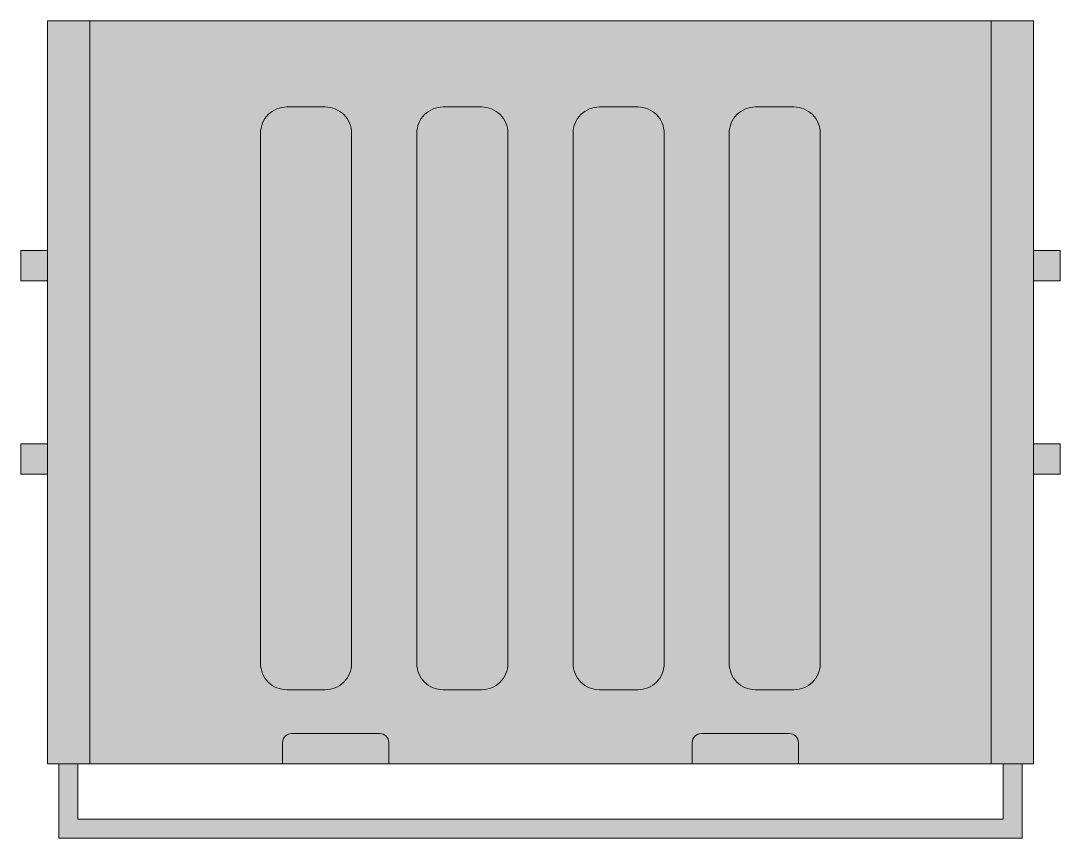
# Model space of a CAD drawing. Header units: millimetres. Extents: x 1855.22 to 1856.113, y 895.957 to 896.659.
import ezdxf

# ---------------------------------------------------------------- set-up
doc = ezdxf.new("R2010")
doc.units = ezdxf.units.MM
doc.layers.get('0').update_dxf_attribs({"lineweight": 9})
doc.layers.add('tratteggi', color=7, linetype='Continuous', lineweight=9)

# ---------------------------------------------------------------- blocks, each defined once
blk = doc.blocks.new('*U60')
at = {"layer": 'tratteggi'}
h = blk.add_hatch(color=0, dxfattribs=at)
h.dxf.hatch_style = 1
h.paths.add_polyline_path([(0.02279, -0.19709), (0, -0.19709), (0, -0.22313), (0.02279, -0.22313)])
h.paths.add_polyline_path([(0.02279, -0.36313), (0, -0.36313), (0, -0.38918), (0.02279, -0.38918)])
h.paths.add_polyline_path([(0, 0), (-0.03647, 0), (-0.03647, -0.63791), (0, -0.63791)])
h.paths.add_polyline_path([(-0.00977, -0.63791), (-0.02605, -0.63791), (-0.02605, -0.68546), (-0.82048, -0.68546), (-0.82048, -0.63791), (-0.83676, -0.63791), (-0.83676, -0.70174), (-0.00977, -0.70174)])
h.paths.add_polyline_path([(-0.20186, -0.61971, 0.414214), (-0.20972, -0.61186), (-0.28517, -0.61186, 0.414214), (-0.29303, -0.61971), (-0.29303, -0.63791), (-0.20186, -0.63791)], flags=17)
h.paths.add_polyline_path([(-0.56135, -0.61186), (-0.63681, -0.61186, 0.414214), (-0.64466, -0.61971), (-0.64466, -0.63791), (-0.5535, -0.63791), (-0.5535, -0.61971, 0.414214)], flags=17)
h.paths.add_polyline_path([(-0.81006, 0), (-0.84652, 0), (-0.84652, -0.63791), (-0.81006, -0.63791)])
h.paths.add_polyline_path([(-0.84652, -0.36313), (-0.86931, -0.36313), (-0.86931, -0.38918), (-0.84652, -0.38918)])
h.paths.add_polyline_path([(-0.84652, -0.19709), (-0.86931, -0.19709), (-0.86931, -0.22313), (-0.84652, -0.22313)])
h.paths.add_polyline_path([(-0.5854, -0.09656, 0.414214), (-0.60801, -0.07396), (-0.64094, -0.07396, 0.414214), (-0.66355, -0.09656), (-0.66355, -0.5517, 0.414214), (-0.64094, -0.57431), (-0.60801, -0.57431, 0.414214), (-0.5854, -0.5517)], flags=16)
h.paths.add_polyline_path([(-0.45126, -0.09656, 0.414214), (-0.47386, -0.07396), (-0.5068, -0.07396, 0.414214), (-0.5294, -0.09656), (-0.5294, -0.5517, 0.414214), (-0.5068, -0.57431), (-0.47386, -0.57431, 0.414214), (-0.45126, -0.5517)], flags=0)
h.paths.add_polyline_path([(-0.31712, -0.09656, 0.414214), (-0.33972, -0.07396), (-0.37266, -0.07396, 0.414214), (-0.39526, -0.09656), (-0.39526, -0.5517, 0.414214), (-0.37266, -0.57431), (-0.33972, -0.57431, 0.414214), (-0.31712, -0.5517)], flags=0)
h.paths.add_polyline_path([(-0.18317, -0.09656, 0.414214), (-0.20577, -0.07396), (-0.23871, -0.07396, 0.414214), (-0.26131, -0.09656), (-0.26131, -0.5517, 0.414214), (-0.23871, -0.57431), (-0.20577, -0.57431, 0.414214), (-0.18317, -0.5517)], flags=0)
h.paths.add_polyline_path([(-0.03647, 0), (-0.81006, 0), (-0.81006, -0.63791), (-0.64466, -0.63791), (-0.64466, -0.61971, -0.414214), (-0.63681, -0.61186), (-0.56135, -0.61186, -0.414214), (-0.5535, -0.61971), (-0.5535, -0.63791), (-0.29303, -0.63791), (-0.29303, -0.61971, -0.414214), (-0.28517, -0.61186), (-0.20972, -0.61186, -0.414214), (-0.20186, -0.61971), (-0.20186, -0.63791), (-0.03647, -0.63791)])
h.paths.add_polyline_path([(-0.31712, -0.5517, -0.414214), (-0.33972, -0.57431), (-0.37266, -0.57431, -0.414214), (-0.39526, -0.5517), (-0.39526, -0.09656, -0.414214), (-0.37266, -0.07396), (-0.33972, -0.07396, -0.414214), (-0.31712, -0.09656)], flags=16)
h.paths.add_polyline_path([(-0.26131, -0.09656, -0.414214), (-0.23871, -0.07396), (-0.20577, -0.07396, -0.414214), (-0.18317, -0.09656), (-0.18317, -0.5517, -0.414214), (-0.20577, -0.57431), (-0.23871, -0.57431, -0.414214), (-0.26131, -0.5517)], flags=16)
h.paths.add_polyline_path([(-0.45126, -0.5517, -0.414214), (-0.47386, -0.57431), (-0.5068, -0.57431, -0.414214), (-0.5294, -0.5517), (-0.5294, -0.09656, -0.414214), (-0.5068, -0.07396), (-0.47386, -0.07396, -0.414214), (-0.45126, -0.09656)], flags=16)
h.paths.add_polyline_path([(-0.5854, -0.5517, -0.414214), (-0.60801, -0.57431), (-0.64094, -0.57431, -0.414214), (-0.66355, -0.5517), (-0.66355, -0.09656, -0.414214), (-0.64094, -0.07396), (-0.60801, -0.07396, -0.414214), (-0.5854, -0.09656)], flags=0)
h = blk.add_hatch(color=0, dxfattribs=at)
h.dxf.hatch_style = 1
h.paths.add_polyline_path([(-0.5854, -0.09656, 0.414214), (-0.60801, -0.07396), (-0.64094, -0.07396, 0.414214), (-0.66355, -0.09656), (-0.66355, -0.5517, 0.414214), (-0.64094, -0.57431), (-0.60801, -0.57431, 0.414214), (-0.5854, -0.5517)])
h.paths.add_polyline_path([(-0.45126, -0.09656, 0.414214), (-0.47386, -0.07396), (-0.5068, -0.07396, 0.414214), (-0.5294, -0.09656), (-0.5294, -0.5517, 0.414214), (-0.5068, -0.57431), (-0.47386, -0.57431, 0.414214), (-0.45126, -0.5517)])
h.paths.add_polyline_path([(-0.31712, -0.09656, 0.414214), (-0.33972, -0.07396), (-0.37266, -0.07396, 0.414214), (-0.39526, -0.09656), (-0.39526, -0.5517, 0.414214), (-0.37266, -0.57431), (-0.33972, -0.57431, 0.414214), (-0.31712, -0.5517)])
h.paths.add_polyline_path([(-0.18317, -0.09656, 0.414214), (-0.20577, -0.07396), (-0.23871, -0.07396, 0.414214), (-0.26131, -0.09656), (-0.26131, -0.5517, 0.414214), (-0.23871, -0.57431), (-0.20577, -0.57431, 0.414214), (-0.18317, -0.5517)])
for p, q in [((-0.81006, 0), (-0.81006, -0.63791)), ((-0.03647, 0), (-0.03647, -0.63791))]:
    blk.add_line(p, q)
blk.add_lwpolyline([(-0.84652, -0.63791), (0, -0.63791), (0, 0), (-0.84652, 0)], close=True)
for points in [[(-0.64094, -0.07396), (-0.60801, -0.07396, -0.414214), (-0.5854, -0.09656), (-0.5854, -0.5517, -0.414214), (-0.60801, -0.57431), (-0.64094, -0.57431, -0.414214), (-0.66355, -0.5517), (-0.66355, -0.09656, -0.414214)], [(-0.5068, -0.07396), (-0.47386, -0.07396, -0.414214), (-0.45126, -0.09656), (-0.45126, -0.5517, -0.414214), (-0.47386, -0.57431), (-0.5068, -0.57431, -0.414214), (-0.5294, -0.5517), (-0.5294, -0.09656, -0.414214)], [(-0.37266, -0.07396), (-0.33972, -0.07396, -0.414214), (-0.31712, -0.09656), (-0.31712, -0.5517, -0.414214), (-0.33972, -0.57431), (-0.37266, -0.57431, -0.414214), (-0.39526, -0.5517), (-0.39526, -0.09656, -0.414214)], [(-0.23871, -0.07396), (-0.20577, -0.07396, -0.414214), (-0.18317, -0.09656), (-0.18317, -0.5517, -0.414214), (-0.20577, -0.57431), (-0.23871, -0.57431, -0.414214), (-0.26131, -0.5517), (-0.26131, -0.09656, -0.414214)], [(-0.64466, -0.63791), (-0.64466, -0.61971, -0.414214), (-0.63681, -0.61186), (-0.56135, -0.61186, -0.414214), (-0.5535, -0.61971), (-0.5535, -0.63791)], [(-0.29303, -0.63791), (-0.29303, -0.61971, -0.414214), (-0.28517, -0.61186), (-0.20972, -0.61186, -0.414214), (-0.20186, -0.61971), (-0.20186, -0.63791)]]:
    blk.add_lwpolyline(points, format="xyb", close=True)
for points in [[(-0.84652, -0.19709), (-0.86931, -0.19709), (-0.86931, -0.22313), (-0.84652, -0.22313)], [(0, -0.19709), (0.02279, -0.19709), (0.02279, -0.22313), (0, -0.22313)], [(-0.84652, -0.36313), (-0.86931, -0.36313), (-0.86931, -0.38918), (-0.84652, -0.38918)], [(0, -0.36313), (0.02279, -0.36313), (0.02279, -0.38918), (0, -0.38918)], [(-0.83676, -0.63791), (-0.83676, -0.70174), (-0.00977, -0.70174), (-0.00977, -0.63791)], [(-0.82048, -0.63791), (-0.82048, -0.68546), (-0.02605, -0.68546), (-0.02605, -0.63791)]]:
    blk.add_lwpolyline(points)

msp = doc.modelspace()

# ---------------------------------------------------------------- block references
at = {"color": 3}
msp.add_blockref('*U60', (1856.08974, 896.65886), dxfattribs=at)

doc.saveas('drawing.dxf')
